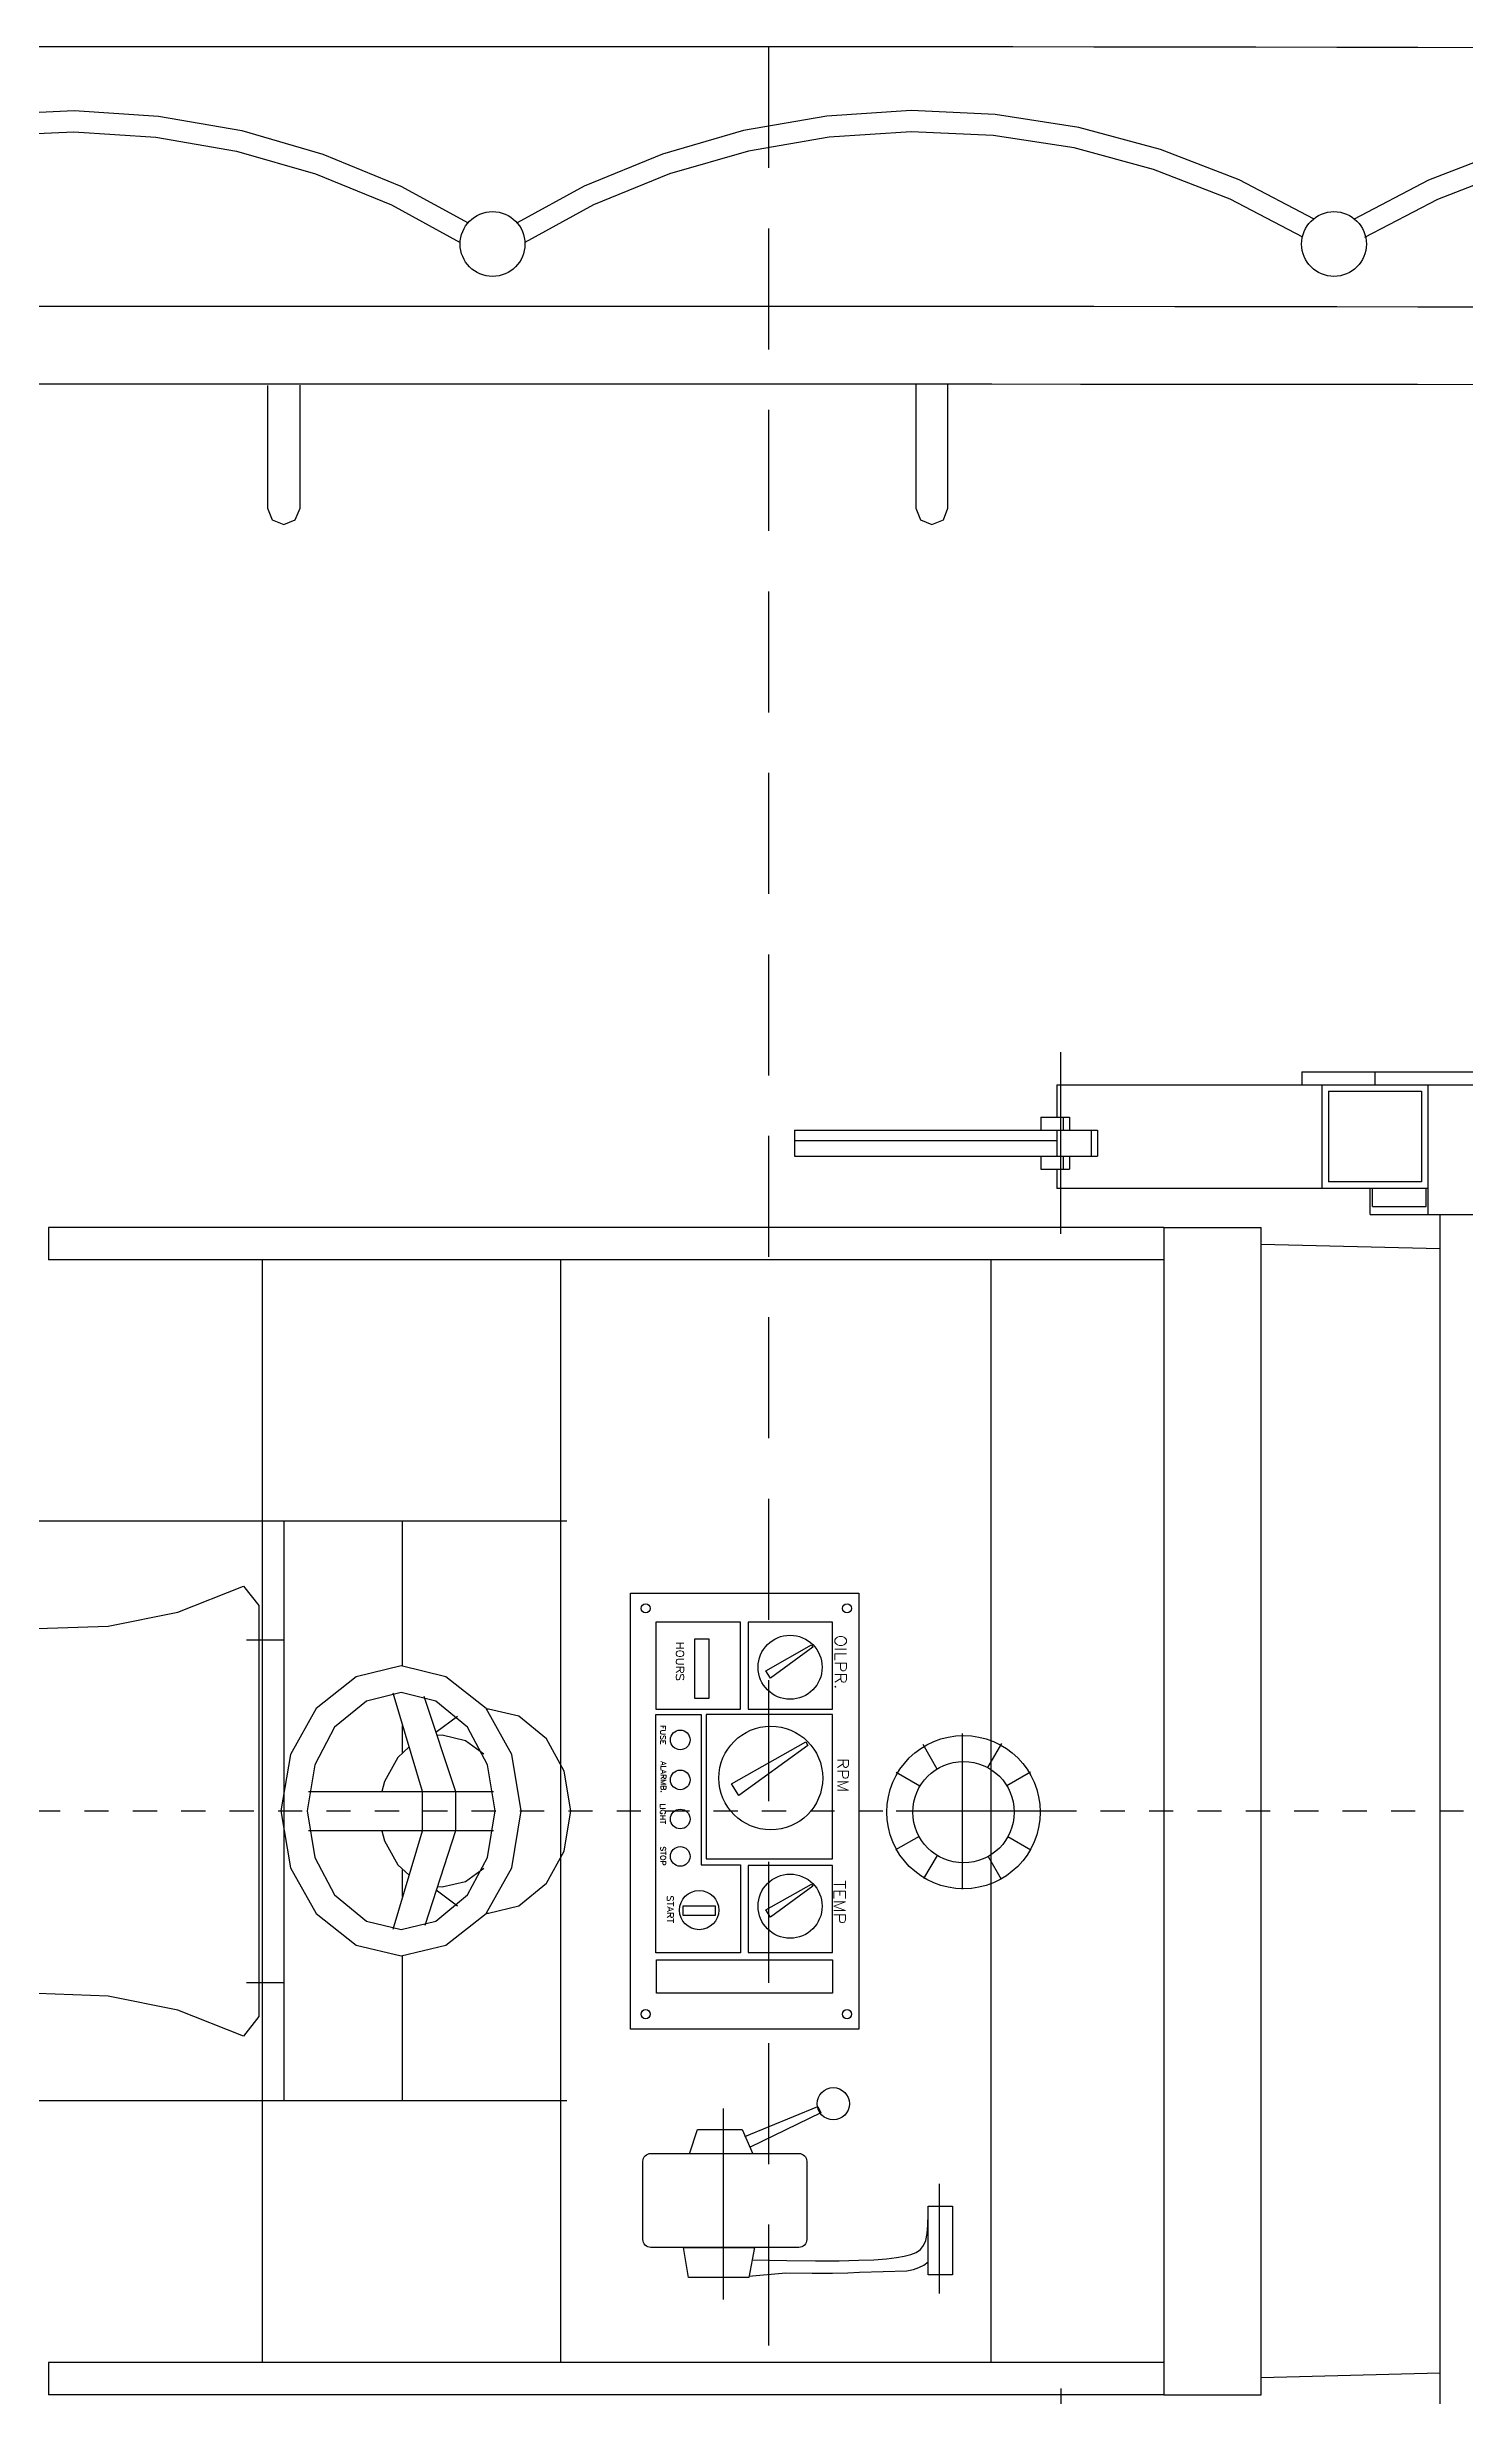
# Model space of a CAD drawing. Extents: x 475189 to 476029, y 1007718 to 1008015.
# Drawn here: x 475693.57 to 475699.43, y 1007926.75 to 1007936.46 of the extents above; entities that cross this region are included whole.
import ezdxf

# ---------------------------------------------------------------- set-up
doc = ezdxf.new("R2010")
doc.units = 0
doc.header["$LTSCALE"] = 2
doc.header["$MEASUREMENT"] = 0
doc.linetypes.add('DASHED2', pattern=[0.375, 0.25, -0.125])
doc.linetypes.add('HIDDEN', pattern=[0.375, 0.25, -0.125])
for name, color, linetype in [('FRONT', 20, 'CONTINUOUS'), ('LAG-1', 3, 'CONTINUOUS'), ('LAG-2', 1, 'CONTINUOUS'), ('RED-1', 1, 'CONTINUOUS'), ('SKJULT', 4, 'DASHED2')]:
    doc.layers.add(name, color=color, linetype=linetype)
doc.styles.add('ROMANT', font='romant')

# ---------------------------------------------------------------- blocks, each defined once
blk = doc.blocks.new('CONTROLPANEL')
at = {"layer": 'LAG-2', "ltscale": 25}
for p, q in [((274.8, 59.8), (274.8, -60.2)), ((244.4, 51.5), (255.2, 32.6)), ((305, 52), (294.4, 33.6)), ((242.2, 19.2), (223.8, 29.8)), ((327.3, 30.1), (309.2, 19.6)), ((343.8, 0), (223.8, 0)), ((241.5, -19.5), (223.4, -29.9)), ((255.4, -34.1), (245, -52)), ((294.7, -35), (304.7, -52.5)), ((327.8, -30.2), (309.9, -19.9)), ((90.6, -229.3), (90.6, -376.6)), ((107.1, -250.8), (163.4, -227.7)), ((165.9, -232.6), (111.3, -259.1)), ((163.4, -227.7), (165.9, -232.6)), ((257, -287.3), (257, -371.9))]:
    blk.add_line(p, q, dxfattribs=at)
for points in [[(19.1, 167.9), (195.1, 167.9), (195.1, -168.1), (19.1, -168.1)], [(103.8, 145.7), (38.7, 145.7), (38.7, 78.6), (103.8, 78.6)], [(174.9, 145.7), (109.8, 145.7), (109.8, 78.6), (174.9, 78.6)], [(79.6, 132.6), (68.5, 132.6), (68.5, 87.2), (79.6, 87.2)], [(123.3, 108.1), (158.7, 128.1), (159.7, 126.4), (126.9, 102.6)], [(39.2, 74.6), (73.5, 74.6), (73.5, -41.4), (103.8, -41.4), (103.8, -109.2), (38.7, -109.2), (38.7, 74.6)], [(174.9, 74.6), (77.5, 74.6), (77.5, -36.9), (174.9, -36.9)], [(96.8, 21), (154.1, 53.3), (155.8, 50.6), (102.6, 12)], [(174.9, -42), (109.8, -42), (109.8, -109), (174.9, -109)], [(123.3, -76.1), (158.7, -56.2), (159.7, -57.8), (126.9, -81.7)], [(84.6, -73.2), (59.4, -73.2), (59.4, -80.3), (84.6, -80.3)], [(39.2, -114.6), (174.9, -114.6), (174.9, -140.3), (39.2, -140.3)], [(105.1, -245.4), (113.3, -264.1), (64.5, -264.1), (70.7, -245.4)], [(267.2, -304.6), (267.2, -357.6), (248.6, -357.6), (248.6, -304.6)], [(114.6, -336.5), (110.4, -359.6), (63.7, -359.6), (59.9, -336.5)]]:
    blk.add_lwpolyline(points, close=True, dxfattribs=at)
blk.add_lwpolyline([(154.9, -269.9), (154.9, -330.3, -0.414214), (148.9, -336.3), (34.6, -336.3, -0.414214), (28.6, -330.3), (28.6, -269.9, -0.414214), (34.6, -263.9), (148.9, -263.9, -0.414214)], format="xyb", close=True, dxfattribs=at)
for points in [[(113.3, -346), (139.6, -346.4), (161.6, -346.7), (179.8, -346.6), (194.7, -346.3), (206.7, -345.8), (216.3, -345.1), (224, -344.2), (230.1, -343.1), (235.2, -341.8), (239.2, -340.2), (242.5, -337.9), (244.9, -334.9), (246.7, -330.9), (247.8, -325.7), (248.4, -319.1), (248.6, -310.8)], [(110.4, -358.4), (138.8, -356), (159.1, -356.3), (174.8, -356.2), (186.7, -355.9), (195.5, -355.4), (232.2, -354.5), (237.3, -353.4), (241.4, -351.9), (245.2, -350), (248.6, -347.5)]]:
    blk.add_lwpolyline(points, dxfattribs=at)
for centre, radius in [((30.7, 156.3), 3.53), ((186, 156.3), 3.53), ((142.1, 110.9), 24.7), ((57.4, 54.9), 7.57), ((127.2, 25.5), 40), ((275.8, -0.8), 59.1), ((275.8, -0.8), 39.1), ((57.4, 24.1), 7.57), ((57.4, -6.1), 7.57), ((57.4, -34.9), 7.57), ((142.1, -73.3), 24.7), ((72, -76.3), 15.1), ((30.7, -156.5), 3.53), ((186, -156.5), 3.53), ((175.4, -225.6), 12.4)]:
    blk.add_circle(centre, radius, dxfattribs=at)
at = {"layer": 'LAG-2', "ltscale": 25, "style": 'ROMANT', "width": 1.1}
for s, height, p in [('HOURS', 6, (54.2, 130.7)), ('OILPR.', 9, (176.6, 135.8)), ('FUSE', 4, (42.1, 66.2)), ('ALARMB.', 4, (42.5, 38.5)), ('RPM', 8.4, (178.6, 40.8)), ('LIGHT', 4, (42, 5.9)), ('STOP', 4, (42.2, -27.1)), ('TEMP', 9, (175.8, -53.3)), ('START', 5, (47.2, -65))]:
    blk.add_text(s, height=height, rotation=270, dxfattribs=at).set_placement(p)
blk = doc.blocks.new('MP660PLAN')
at = {"layer": 'LAG-1', "color": 8}
for points in [[(-139.9, 1359.4), (-202.5, 1359.6), (-265, 1359.6), (-327.4, 1359.8), (-389.9, 1359.8), (-452.4, 1359.8), (-514.8, 1360), (-577.3, 1360), (-639.7, 1360), (-1106, 1360), (-1169.6, 1360), (-1234.2, 1360), (-1300.2, 1360)], [(-1303.1, 1160.2), (-1235.6, 1160.2), (-1170.2, 1160.2), (-1106.2, 1160.2), (-639.7, 1160.2), (-577.3, 1160.2), (-514.8, 1160.2), (-452.4, 1160.2), (-389.9, 1160), (-327.4, 1160), (-265, 1160), (-202.5, 1159.8), (-140.1, 1159.6)], [(-140.3, 1099.5), (-202.9, 1099.7), (-266.3, 1099.7), (-330.6, 1099.8), (-395.7, 1099.8), (-462.5, 1099.8), (-531, 1100), (-601.4, 1100), (-1078.3, 1100), (-1159.5, 1100), (-1253.8, 1100), (-1366.7, 1100)]]:
    blk.add_lwpolyline(points, dxfattribs=at)
at = {"layer": 'LAG-2', "color": 8, "ltscale": 25}
for p, q in [((-477.9, 445), (-477.9, 585)), ((-292.1, 570), (285.8, 570)), ((-292.1, 570), (-292.1, 560)), ((-235.7, 570), (-235.7, 560)), ((-480.9, 560), (474.6, 560)), ((-480.9, 560), (-480.9, 535)), ((-276.6, 560), (-276.6, 480)), ((-271.5, 555), (-271.5, 485)), ((-271.5, 555), (-199.8, 555)), ((-199.8, 555), (-199.8, 485)), ((-194.7, 460), (-194.7, 560)), ((-493.2, 535), (-471.1, 535)), ((-493.2, 535), (-493.2, 525)), ((-476, 535), (-476, 525)), ((-471.1, 535), (-471.1, 525)), ((-683.2, 525), (-467.5, 525)), ((-683.2, 525), (-683.2, 505)), ((-683.2, 517), (-480.9, 517)), ((-493.2, 525), (-449.4, 525)), ((-480.9, 525), (-480.9, 505)), ((-454.3, 525), (-454.3, 505)), ((-449.4, 525), (-449.4, 505)), ((-683.2, 505), (-467.5, 505)), ((-493.2, 505), (-493.2, 495)), ((-493.2, 505), (-449.4, 505)), ((-493.2, 495), (-471.1, 495)), ((-480.9, 495), (-480.9, 480)), ((-476, 505), (-476, 495)), ((-471.1, 505), (-471.1, 495)), ((-194.7, 480), (-480.9, 480)), ((-199.8, 485), (-271.5, 485)), ((-239.2, 460), (-239.2, 480)), ((-237.6, 466), (-237.6, 480)), ((-196.2, 466), (-196.2, 480)), ((-239.2, 460), (232.9, 460)), ((-237.6, 466), (-196.2, 466)), ((-185.7, 460), (-185.7, -460)), ((-477.9, -445), (-477.9, -585))]:
    blk.add_line(p, q, dxfattribs=at)
at = {"layer": 'LAG-2', "color": 8}
for p, q in [((-398.3, 450), (-1258.3, 450)), ((-1258.3, 450), (-1258.3, 425)), ((-398.3, 450), (-398.3, -450)), ((-398.3, 450), (-323.3, 450)), ((-323.3, -450), (-323.3, 450)), ((-185.7, 433.4), (-323.3, 436.9)), ((-398.3, 425), (-1258.3, 425)), ((-1093.5, 425), (-1093.5, -425)), ((-863.5, 425), (-863.5, -425)), ((-531.7, 425), (-531.7, -425)), ((-398.3, -425), (-1258.3, -425)), ((-1258.3, -425), (-1258.3, -450)), ((-185.7, -433.4), (-323.3, -436.9)), ((-398.3, -450), (-1258.3, -450)), ((-398.3, -450), (-323.3, -450))]:
    blk.add_line(p, q, dxfattribs=at)
for points in [[(-1549.2, 1227.3), (-1491.4, 1257.5), (-1430.7, 1281), (-1367.9, 1297.9), (-1303.5, 1307.9), (-1238.5, 1311), (-1173.5, 1306.7), (-1109.3, 1295.6), (-1046.8, 1277.5), (-986.5, 1252.8), (-934.8, 1224.5)], [(-282.5, 1227.3), (-340.3, 1257.5), (-401, 1281), (-463.9, 1297.9), (-528.3, 1307.9), (-593.3, 1311), (-658.3, 1306.7), (-722.5, 1295.6), (-784.9, 1277.5), (-845.3, 1252.8), (-897, 1224.5)], [(-251.9, 1227.3), (-194.2, 1257.5), (-133.5, 1281), (-70.6, 1297.9), (-6.2, 1307.9), (58.8, 1311), (123.8, 1306.7), (188, 1295.6), (250.5, 1277.5), (310.8, 1252.8), (368, 1221.5)], [(-1540.7, 1213.5), (-1484.4, 1242.7), (-1425.5, 1265.6), (-1364.4, 1282.2), (-1301.9, 1291.7), (-1238.7, 1294.6), (-1175.4, 1290.5), (-1113.2, 1279.8), (-1052.3, 1262.1), (-993.7, 1238.2), (-940.9, 1209.3)], [(-291.1, 1213.5), (-347.3, 1242.7), (-406.3, 1265.6), (-467.4, 1282.2), (-529.9, 1291.7), (-593.1, 1294.6), (-656.3, 1290.5), (-718.6, 1279.8), (-779.5, 1262.1), (-838.1, 1238.2), (-890.9, 1209.3)], [(-243.4, 1213.5), (-187.2, 1242.7), (-128.2, 1265.6), (-67.1, 1282.2), (-4.6, 1291.7), (58.6, 1294.6), (121.8, 1290.5), (184.1, 1279.8), (245, 1262.1), (303.6, 1238.2), (359, 1207.8)], [(-1089.4, 1099.1), (-1089.4, 1004.5), (-1085.7, 995.6), (-1076.8, 991.9), (-1068, 995.6), (-1064.3, 1004.5), (-1064.3, 1099.3)], [(-589.7, 1100), (-589.7, 1004.5), (-586, 995.6), (-577.3, 991.9), (-568.3, 995.6), (-564.8, 1004.5), (-564.8, 1100)], [(-858.6, 223.4), (-1752.2, 223.4)], [(-1076.6, -223.4), (-1076.6, 223.4)], [(-985.2, 111.9), (-985.2, 223.4)], [(-1105.5, 132), (-1076.6, 132)], [(-969.9, 15.2), (-992.6, 91)], [(-969, 88.7), (-944.5, 15.2)], [(-942.9, 72.9), (-959.6, 60.6)], [(-920.7, -78.7), (-919.1, -78.7), (-895.7, -72.9), (-874.2, -55.5), (-860.7, -30.8), (-855.6, 0.1), (-860.7, 30.8), (-874.2, 55.8), (-895.7, 73.2), (-919.1, 78.7), (-920.7, 78.7)], [(-985.2, 45.2), (-985.2, 66.1)], [(-954.8, 58.5), (-958.9, 58.3)], [(-936.7, 54.2), (-954.8, 58.5)], [(-980.2, 49.6), (-988.9, 41.3), (-999.2, 22.8), (-1001.3, 15.2)], [(-922.7, 43.9), (-936.7, 54.2)], [(-1057.8, 15.2), (-915.2, 15.2)], [(-969.9, -15.2), (-969.9, 15.2)], [(-944.5, 15.2), (-944.5, -15.2)], [(-915.2, -15.2), (-1057.8, -15.2)], [(-1001.3, -15.2), (-999.2, -22.8)], [(-992.6, -91), (-969.9, -15.2)], [(-944.5, -15.2), (-968.1, -88.3)], [(-999.2, -22.8), (-988.9, -41.3)], [(-988.9, -41.3), (-980.2, -49.4)], [(-985.2, -65.8), (-985.2, -45.2)], [(-954.8, -58.3), (-936.7, -54.2)], [(-936.7, -54.2), (-922.7, -43.9)], [(-959.4, -60.8), (-942.9, -72.9)], [(-958.5, -58.1), (-954.8, -58.3)], [(-985.2, -223.4), (-985.2, -111.6)], [(-1105.5, -132), (-1076.6, -132)], [(-858.6, -223.4), (-1752.2, -223.4)]]:
    blk.add_lwpolyline(points, dxfattribs=at)
for points in [[(-1320.7, -148.1), (-1372.7, -164.5), (-1409.1, -178.3), (-1448, -181.7), (-1486.3, -174.8), (-1521.5, -158.1), (-1550.9, -132.5), (-1550.9, 132.5), (-1521.5, 158.1), (-1486.3, 175.1), (-1448, 181.9), (-1409.1, 178.3), (-1372.7, 164.5), (-1320.7, 148.1), (-1266.7, 140.7), (-1212.2, 142.6), (-1158.6, 153.5), (-1108, 173.5), (-1096.1, 158.6), (-1096.1, -158.4), (-1108, -173.5), (-1158.6, -153.5), (-1212.2, -142.6), (-1266.7, -140.7)], [(-1021, -103.4), (-986.4, -111.6), (-951.8, -103.4), (-920.9, -78.9), (-901, -43.6), (-893.9, 0.1), (-901, 43.6), (-920.9, 79.1), (-951.8, 103.6), (-986.4, 111.9), (-1021, 103.6), (-1051.9, 79.1), (-1071.8, 43.6), (-1079.1, 0.1), (-1071.8, -43.6), (-1051.9, -78.9)], [(-914, 0.1), (-919.8, 35.8), (-935.3, 64.7), (-959.6, 84.8), (-986.4, 91.5), (-1013.2, 84.8), (-1037.7, 64.7), (-1053, 35.8), (-1058.8, 0.1), (-1053, -35.8), (-1037.7, -64.5), (-1013.2, -84.8), (-986.4, -91.3), (-959.6, -84.8), (-935.3, -64.5), (-919.8, -35.8)]]:
    blk.add_lwpolyline(points, close=True, dxfattribs=at)
for centre in [(-915.9, 1208.1), (-267.2, 1208.1)]:
    blk.add_circle(centre, 25, dxfattribs=at)
at = {"layer": 'SKJULT', "color": 8, "linetype": 'DASHED2'}
blk.add_line((3824.5, 0), (-2863.2, 0), dxfattribs=at)
at = {"layer": 'LAG-2', "color": 8}
blk.add_blockref('CONTROLPANEL', (-828.6, 0), dxfattribs=at)

msp = doc.modelspace()

# ---------------------------------------------------------------- linework, layer by layer
at = {"layer": 'RED-1', "color": 8, "linetype": 'HIDDEN'}
msp.add_line((475696.5537, 1007936.4625), (475696.5537, 1007926.6137), dxfattribs=at)

# ---------------------------------------------------------------- block references
at = {"layer": 'FRONT', "color": 8, "xscale": 0.005361013937450691, "yscale": 0.005361013937450691, "zscale": 0.005361013937450691}
msp.add_blockref('MP660PLAN', (475700.323, 1007929.1716), dxfattribs=at)

doc.saveas('drawing.dxf')
